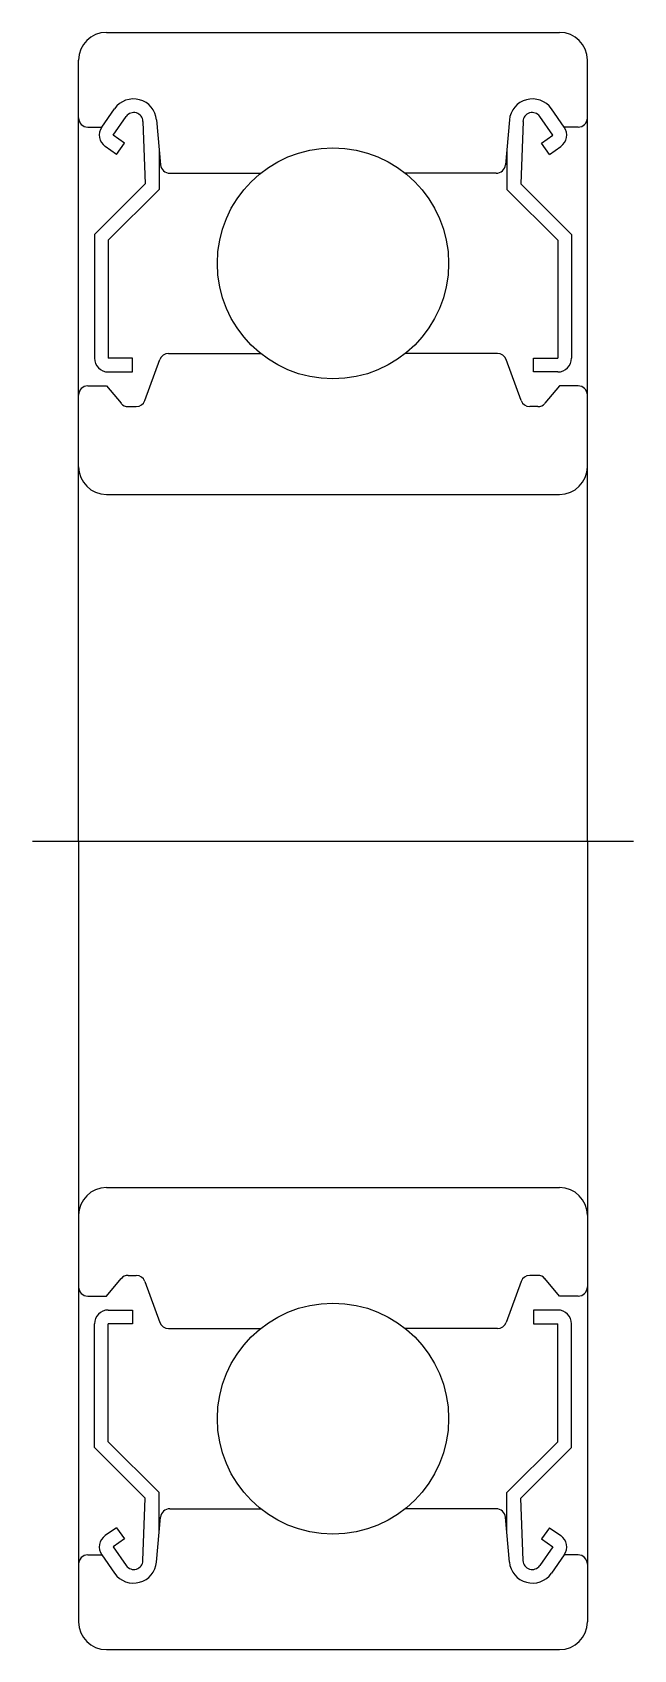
# Model space of a CAD drawing. Extents: x 5.3 to 77.3, y 3.9 to 66.7.
# Drawn here: x 64.31 to 77.31, y 31.74 to 66.74 of the extents above; entities outside this region: 2.
import ezdxf

# ---------------------------------------------------------------- set-up
doc = ezdxf.new("R2010")
doc.units = 0
doc.linetypes.add('CENTER', pattern=[50.8, 31.75, -6.35, 6.35, -6.35])
doc.layers.get('0').update_dxf_attribs({"linetype": 'CONTINUOUS'})
doc.layers.add('CENTER', color=1, linetype='CENTER')
doc.styles.get("Standard").update_dxf_attribs({"font": 'txt.shx'})

msp = doc.modelspace()

# ---------------------------------------------------------------- linework, layer by layer
at = {"color": 7, "linetype": 'CONTINUOUS'}
for p, q in [((65.911, 66.74), (75.711, 66.74)), ((65.311, 49.24), (65.311, 66.14)), ((76.311, 49.24), (76.311, 66.14)), ((65.811, 64.69), (66.09, 65.087)), ((66.057, 64.518), (66.34, 64.92)), ((66.703, 64.813), (66.753, 63.464)), ((66.997, 64.844), (67.083, 63.872)), ((74.625, 64.844), (74.539, 63.872)), ((74.92, 64.813), (74.869, 63.464)), ((75.565, 64.518), (75.283, 64.92)), ((75.811, 64.69), (75.533, 65.087)), ((65.511, 64.69), (65.811, 64.69)), ((66.302, 64.345), (66.057, 64.518)), ((75.32, 64.345), (75.565, 64.518)), ((76.111, 64.69), (75.811, 64.69)), ((66.13, 64.1), (65.885, 64.272)), ((66.13, 64.1), (66.302, 64.345)), ((67.053, 64.211), (67.053, 63.34)), ((74.569, 64.211), (74.569, 63.34)), ((75.492, 64.1), (75.32, 64.345)), ((75.492, 64.1), (75.738, 64.272)), ((66.753, 63.464), (65.653, 62.364)), ((67.283, 63.69), (69.247, 63.69)), ((74.34, 63.69), (72.376, 63.69)), ((74.869, 63.464), (75.969, 62.364)), ((67.053, 63.34), (65.953, 62.24)), ((74.569, 63.34), (75.669, 62.24)), ((65.653, 62.364), (65.653, 59.69)), ((75.969, 62.364), (75.969, 59.69)), ((65.953, 62.24), (65.953, 59.69)), ((75.669, 62.24), (75.669, 59.69)), ((66.473, 59.69), (65.953, 59.69)), ((66.473, 59.39), (66.473, 59.69)), ((66.745, 58.772), (67.069, 59.659)), ((67.256, 59.79), (69.247, 59.79)), ((74.366, 59.79), (72.376, 59.79)), ((74.877, 58.772), (74.554, 59.659)), ((75.149, 59.69), (75.669, 59.69)), ((75.149, 59.39), (75.149, 59.69)), ((65.953, 59.39), (66.473, 59.39)), ((75.669, 59.39), (75.149, 59.39)), ((65.511, 59.09), (65.911, 59.09)), ((65.911, 59.09), (66.229, 58.712)), ((75.711, 59.09), (75.394, 58.712)), ((76.111, 59.09), (75.711, 59.09)), ((66.382, 58.64), (66.557, 58.64)), ((75.24, 58.64), (75.065, 58.64)), ((65.911, 56.74), (75.711, 56.74)), ((65.311, 49.24), (65.311, 49.24)), ((65.311, 49.24), (65.311, 32.34)), ((76.311, 49.24), (76.311, 32.34)), ((65.911, 41.74), (75.711, 41.74)), ((65.911, 39.39), (66.229, 39.769)), ((66.382, 39.84), (66.557, 39.84)), ((66.745, 39.709), (67.069, 38.822)), ((74.877, 39.709), (74.554, 38.822)), ((75.24, 39.84), (75.065, 39.84)), ((75.711, 39.39), (75.394, 39.769)), ((65.511, 39.39), (65.911, 39.39)), ((76.111, 39.39), (75.711, 39.39)), ((65.953, 39.09), (66.473, 39.09)), ((66.473, 39.09), (66.473, 38.79)), ((75.149, 39.09), (75.149, 38.79)), ((75.669, 39.09), (75.149, 39.09)), ((65.653, 36.116), (65.653, 38.79)), ((65.953, 36.24), (65.953, 38.79)), ((66.473, 38.79), (65.953, 38.79)), ((67.256, 38.69), (69.247, 38.69)), ((74.366, 38.69), (72.376, 38.69)), ((75.149, 38.79), (75.669, 38.79)), ((75.669, 36.24), (75.669, 38.79)), ((75.969, 36.116), (75.969, 38.79)), ((66.753, 35.016), (65.653, 36.116)), ((67.053, 35.14), (65.953, 36.24)), ((74.569, 35.14), (75.669, 36.24)), ((74.869, 35.016), (75.969, 36.116)), ((66.703, 33.668), (66.753, 35.016)), ((67.053, 34.269), (67.053, 35.14)), ((74.569, 34.269), (74.569, 35.14)), ((74.92, 33.668), (74.869, 35.016)), ((67.283, 34.79), (69.247, 34.79)), ((74.34, 34.79), (72.376, 34.79)), ((66.13, 34.38), (65.885, 34.209)), ((66.13, 34.38), (66.302, 34.135)), ((66.997, 33.636), (67.083, 34.608)), ((74.625, 33.636), (74.539, 34.608)), ((75.492, 34.38), (75.32, 34.135)), ((75.492, 34.38), (75.738, 34.209)), ((66.302, 34.135), (66.057, 33.962)), ((66.057, 33.962), (66.34, 33.56)), ((75.565, 33.962), (75.283, 33.56)), ((75.32, 34.135), (75.565, 33.962)), ((65.511, 33.79), (65.811, 33.79)), ((65.811, 33.79), (66.09, 33.393)), ((75.811, 33.79), (75.533, 33.393)), ((76.111, 33.79), (75.811, 33.79)), ((65.911, 31.74), (75.711, 31.74))]:
    msp.add_line(p, q, dxfattribs=at)
for centre in [(70.811, 61.74), (70.811, 36.74)]:
    msp.add_circle(centre, 2.5, dxfattribs=at)
for centre, radius, start, end in [((65.911, 66.14), 0.6, 90, 180), ((75.711, 66.14), 0.6, 360, 90), ((66.499, 64.8), 0.5, 5.065, 144.9356), ((75.123, 64.8), 0.5, 35.0644, 174.935), ((65.511, 64.89), 0.2, 180, 270), ((66.503, 64.805), 0.2, 2.1312, 144.9367), ((75.119, 64.805), 0.2, 35.0633, 177.8688), ((76.111, 64.89), 0.2, 270, 0), ((66.057, 64.518), 0.3, 144.9356, 235.0377), ((75.566, 64.518), 0.3, 304.9623, 35.0644), ((67.283, 63.89), 0.2, 185.065, 270), ((74.34, 63.89), 0.2, 270, 354.935), ((65.953, 59.69), 0.3, 180, 270), ((67.256, 59.59), 0.2, 90, 159.9703), ((74.366, 59.59), 0.2, 20.0297, 90), ((75.669, 59.69), 0.3, 270, 0), ((65.511, 58.89), 0.2, 90, 180), ((76.111, 58.89), 0.2, 0, 90), ((66.382, 58.84), 0.2, 219.997, 270), ((66.557, 58.84), 0.2, 270, 339.9703), ((75.065, 58.84), 0.2, 200.0297, 270), ((75.24, 58.84), 0.2, 270, 320.003), ((65.911, 57.34), 0.6, 180, 270), ((75.711, 57.34), 0.6, 270, 0), ((65.911, 41.14), 0.6, 90, 180), ((75.711, 41.14), 0.6, 0, 90), ((65.511, 39.59), 0.2, 180, 270), ((66.382, 39.64), 0.2, 90, 140.003), ((66.557, 39.64), 0.2, 20.0297, 90), ((75.065, 39.64), 0.2, 90, 159.9703), ((75.24, 39.64), 0.2, 39.997, 90), ((76.111, 39.59), 0.2, 270, 0), ((65.953, 38.79), 0.3, 90, 180), ((75.669, 38.79), 0.3, 0, 90), ((67.256, 38.89), 0.2, 200.0297, 270), ((74.366, 38.89), 0.2, 270, 339.9703), ((67.283, 34.59), 0.2, 90, 174.935), ((74.34, 34.59), 0.2, 5.065, 90), ((66.057, 33.963), 0.3, 124.9623, 215.0644), ((75.566, 33.963), 0.3, 324.9356, 55.0377), ((65.511, 33.59), 0.2, 90, 180), ((66.499, 33.68), 0.5, 215.0644, 354.935), ((66.503, 33.675), 0.2, 215.0633, 357.8688), ((75.123, 33.68), 0.5, 185.065, 324.9356), ((75.119, 33.675), 0.2, 182.1312, 324.9367), ((76.111, 33.59), 0.2, 0, 90), ((65.911, 32.34), 0.6, 180, 270), ((75.711, 32.34), 0.6, 270, 0)]:
    msp.add_arc(centre, radius, start, end, dxfattribs=at)
at = {"layer": 'CENTER', "color": 1, "linetype": 'CENTER'}
msp.add_line((64.311, 49.24), (77.311, 49.24), dxfattribs=at)

# ---------------------------------------------------------------- texts
at = {"color": 7, "linetype": 'CONTINUOUS'}
for s, p in [('SBC6202ZZ', (5, 13.058)), ('SBC6202', (5, 3.931))]:
    msp.add_text(s, height=2, dxfattribs=at).set_placement(p)

doc.saveas('drawing.dxf')
